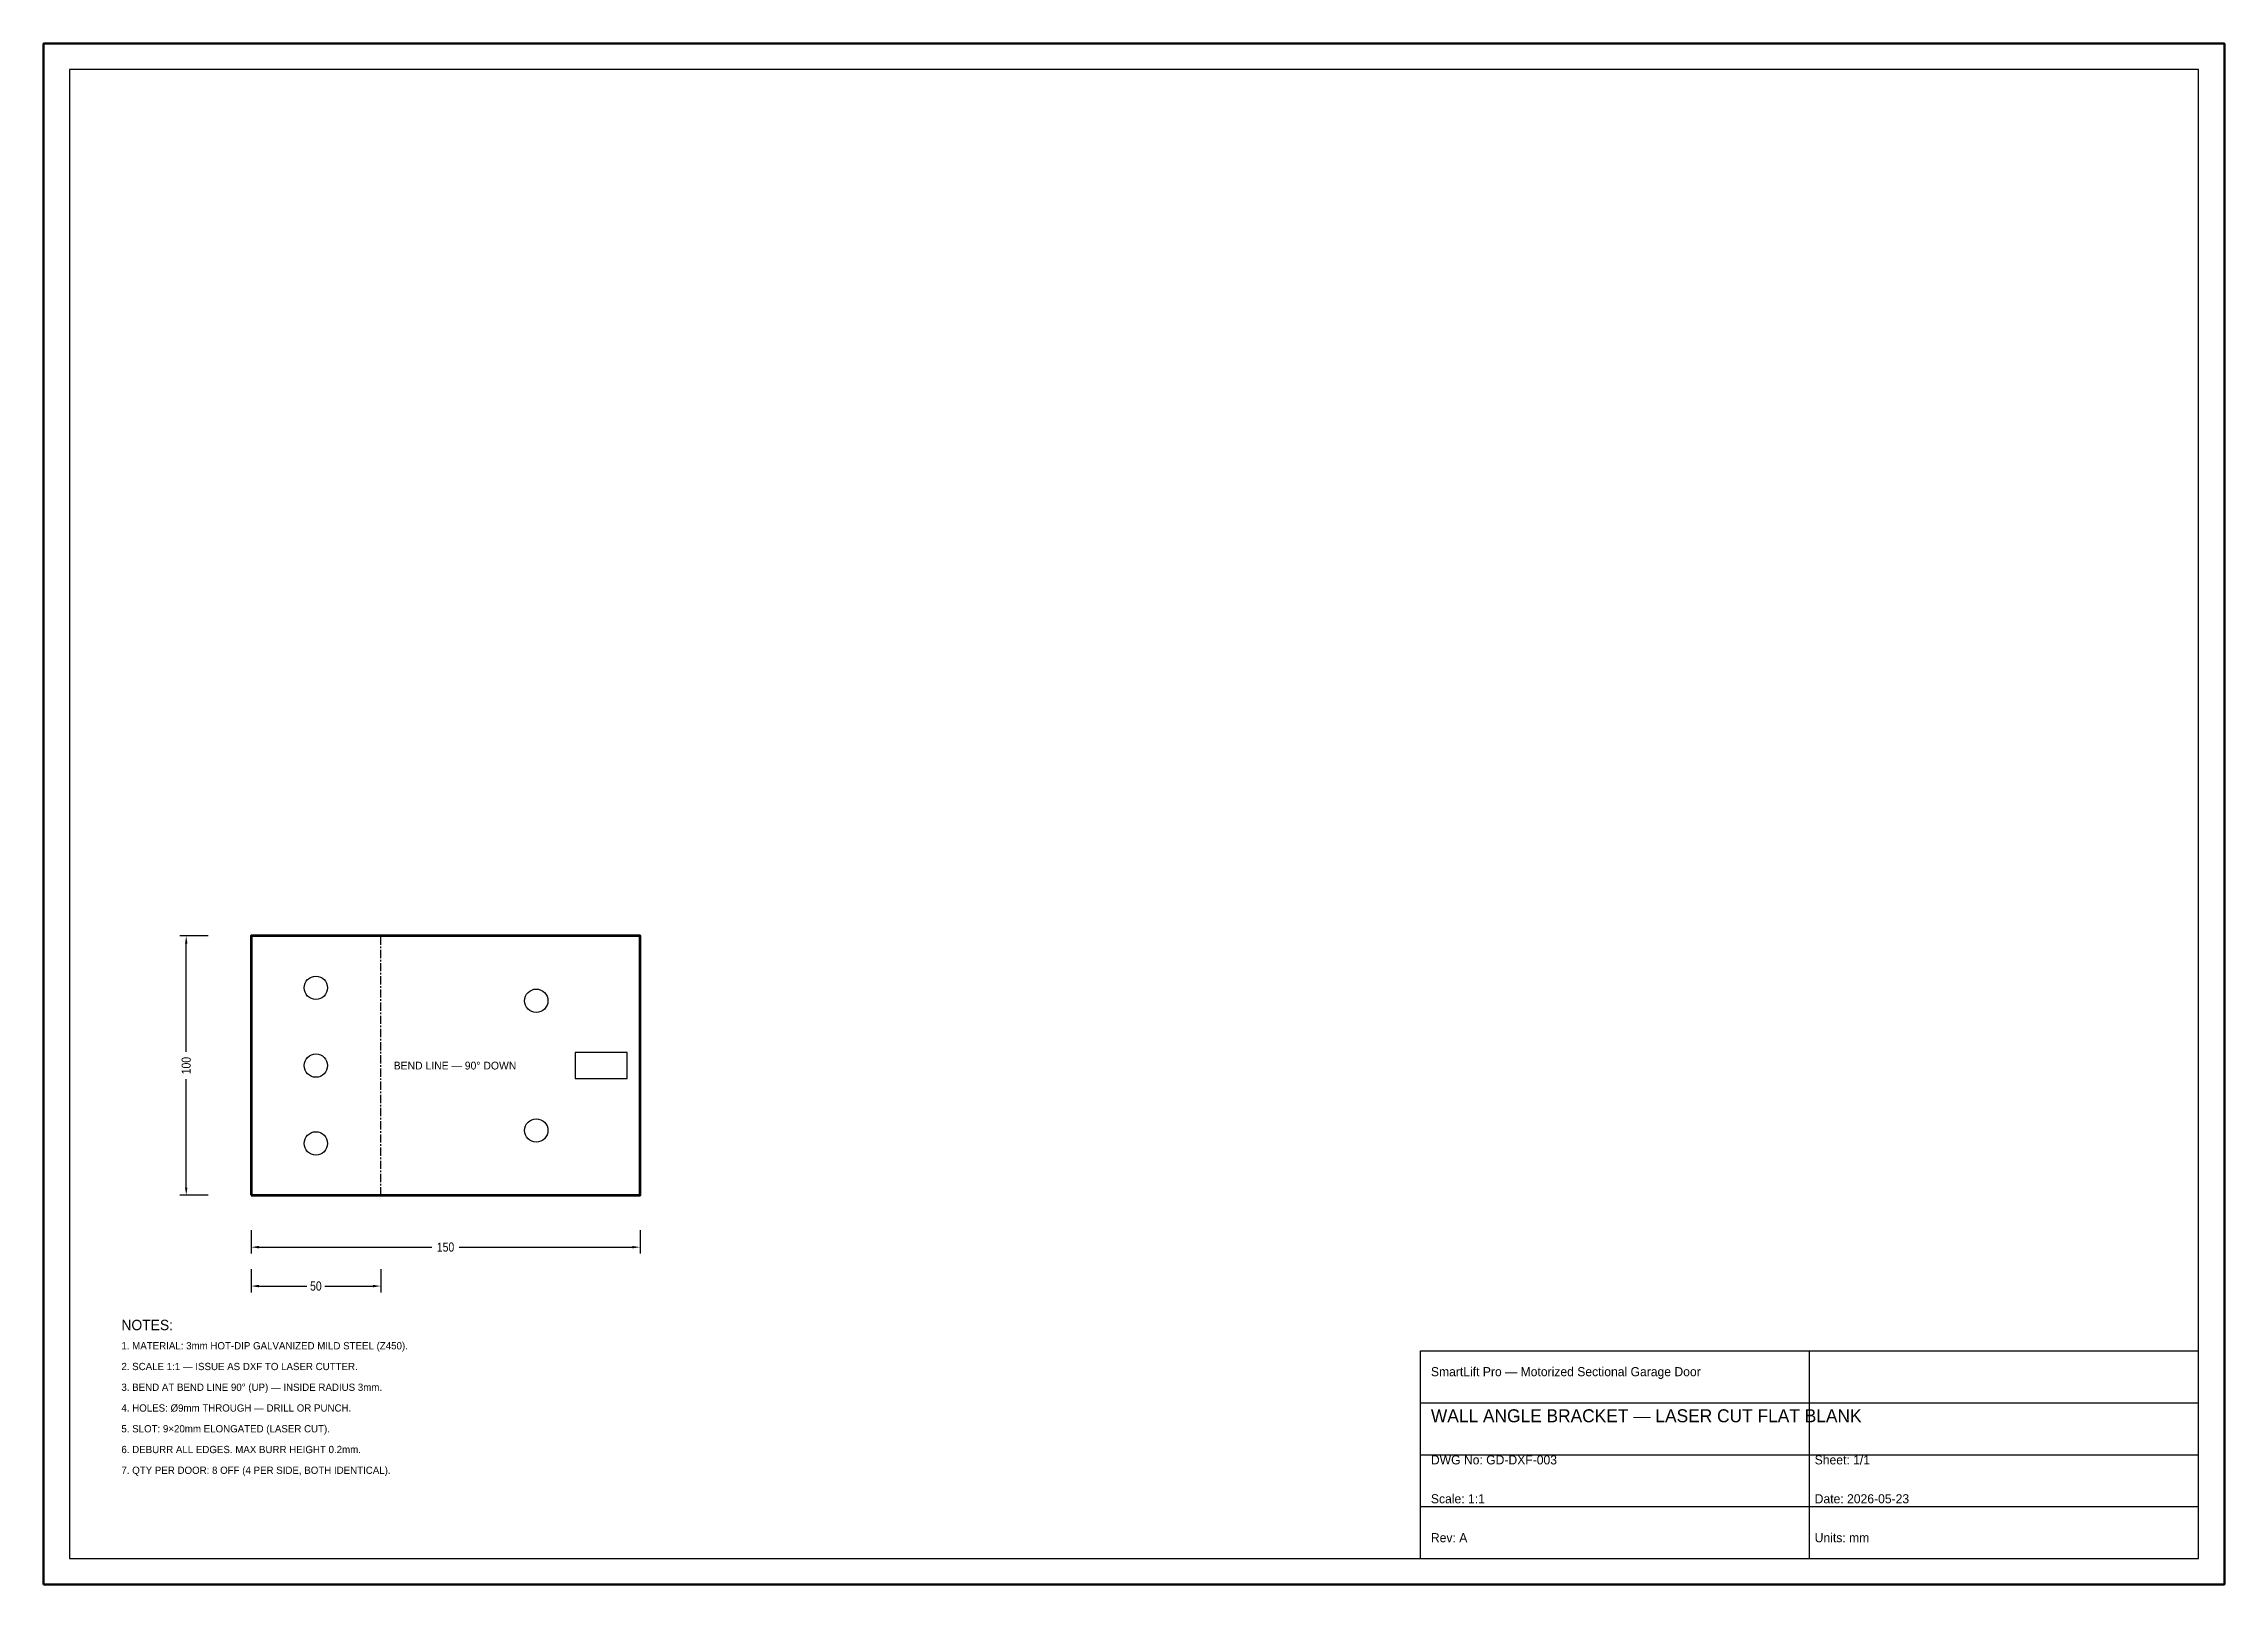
# Model space of a CAD drawing. Header units: millimetres. Extents: x 0 to 841, y 0 to 594.
import ezdxf
from ezdxf.enums import TextEntityAlignment as Align

# ---------------------------------------------------------------- set-up
doc = ezdxf.new("R2010")
doc.units = ezdxf.units.MM
doc.linetypes.add('CENTER', pattern=[5.08, 3.175, -0.635, 0.635, -0.635])
for name, color, linetype in [('CENTER', 1, 'CENTER'), ('DIM', 2, 'Continuous'), ('NOTES', 3, 'Continuous'), ('OUTLINE', 7, 'Continuous'), ('TITLE', 6, 'Continuous')]:
    doc.layers.add(name, color=color, linetype=linetype)
doc.styles.add('OpenSansCondensed-Light', font='OpenSansCondensed-Light.ttf')
doc.dimstyles.get("Standard").update_dxf_attribs({"dimtxt": 3.5, "dimasz": 3, "dimexe": 2.5, "dimexo": 1.5, "dimgap": 1, "dimtad": 1, "dimcen": 2.5, "dimazin": 3, "dimtfac": 1, "dimtmove": 0, "dimatfit": 3})

# ---------------------------------------------------------------- blocks, each defined once
blk = doc.blocks.new('_CLOSEDFILLED')
at = {"color": 0, "linetype": 'BYBLOCK'}
blk.add_solid([(-1, 0.16), (0, 0), (-1, -0.16)], dxfattribs=at)
blk = doc.blocks.new('*D1')
for p, q in [((80, 136.5), (80, 127.5)), ((230, 136.5), (230, 127.5)), ((83, 130), (149.75, 130)), ((160.25, 130), (227, 130))]:
    blk.add_line(p, q)
at = {"layer": 'Defpoints'}
for p in [(80, 138), (230, 138), (80, 130)]:
    blk.add_point(p, dxfattribs=at)
at = {"layer": 'DIM', "xscale": 3, "yscale": 3, "rotation": 180}
blk.add_blockref('_CLOSEDFILLED', (80, 130), dxfattribs=at)
at = {"layer": 'DIM', "xscale": 3, "yscale": 3}
blk.add_blockref('_CLOSEDFILLED', (230, 130), dxfattribs=at)
at = {"layer": 'DIM', "insert": (155, 130), "char_height": 3.5, "attachment_point": 5, "style": 'OpenSansCondensed-Light'}
blk.add_mtext('150', dxfattribs=at)
blk = doc.blocks.new('*D2')
for p, q in [((63.5, 250), (52.5, 250)), ((55, 205.25), (55, 247)), ((55, 153), (55, 194.75)), ((63.5, 150), (52.5, 150))]:
    blk.add_line(p, q)
at = {"layer": 'Defpoints'}
for p in [(65, 250), (55, 150), (65, 150)]:
    blk.add_point(p, dxfattribs=at)
at = {"layer": 'DIM', "xscale": 3, "yscale": 3}
for p, rotation in [((55, 250), 90), ((55, 150), 270)]:
    blk.add_blockref('_CLOSEDFILLED', p, dxfattribs=dict(at, rotation=rotation))
at = {"layer": 'DIM', "insert": (55, 200), "char_height": 3.5, "attachment_point": 5, "rotation": 90, "style": 'OpenSansCondensed-Light'}
blk.add_mtext('100', dxfattribs=at)
blk = doc.blocks.new('*D3')
for p, q in [((80, 121.5), (80, 112.5)), ((130, 121.5), (130, 112.5)), ((83, 115), (101.5, 115)), ((108.5, 115), (127, 115))]:
    blk.add_line(p, q)
at = {"layer": 'Defpoints'}
for p in [(80, 123), (130, 123), (80, 115)]:
    blk.add_point(p, dxfattribs=at)
at = {"layer": 'DIM', "xscale": 3, "yscale": 3, "rotation": 180}
blk.add_blockref('_CLOSEDFILLED', (80, 115), dxfattribs=at)
at = {"layer": 'DIM', "xscale": 3, "yscale": 3}
blk.add_blockref('_CLOSEDFILLED', (130, 115), dxfattribs=at)
at = {"layer": 'DIM', "insert": (105, 115), "char_height": 3.5, "attachment_point": 5, "style": 'OpenSansCondensed-Light'}
blk.add_mtext('50', dxfattribs=at)

msp = doc.modelspace()

# ---------------------------------------------------------------- linework, layer by layer
at = {"layer": 'CENTER'}
msp.add_line((130, 150), (130, 250), dxfattribs=at)
at = {"layer": 'OUTLINE', "lineweight": 70}
msp.add_lwpolyline([(80, 150), (230, 150), (230, 250), (80, 250), (80, 150)], dxfattribs=at)
at = {"layer": 'OUTLINE'}
msp.add_lwpolyline([(205, 195), (225, 195), (225, 205), (205, 205), (205, 195)], dxfattribs=at)
for centre in [(105, 230), (190, 225), (105, 200), (190, 175), (105, 170)]:
    msp.add_circle(centre, 4.5, dxfattribs=at)
at = {"layer": 'TITLE'}
for p, q in [((531, 90), (831, 90)), ((531, 10), (531, 90)), ((681, 10), (681, 90)), ((531, 70), (831, 70)), ((531, 50), (831, 50)), ((531, 30), (831, 30)), ((531, 10), (831, 10))]:
    msp.add_line(p, q, dxfattribs=at)
at = {"layer": 'TITLE', "lineweight": 50}
msp.add_lwpolyline([(0, 0), (841, 0), (841, 594), (0, 594), (0, 0)], dxfattribs=at)
at = {"layer": 'TITLE', "lineweight": 25}
msp.add_lwpolyline([(10, 10), (831, 10), (831, 584), (10, 584), (10, 10)], dxfattribs=at)

# ---------------------------------------------------------------- texts
at = {"layer": 'NOTES'}
for s, height, p in [('BEND LINE — 90° DOWN', 3, (135, 200)), ('NOTES:', 4, (30, 100)), ('1. MATERIAL: 3mm HOT-DIP GALVANIZED MILD STEEL (Z450).', 2.8, (30, 92)), ('2. SCALE 1:1 — ISSUE AS DXF TO LASER CUTTER.', 2.8, (30, 84)), ('3. BEND AT BEND LINE 90° (UP) — INSIDE RADIUS 3mm.', 2.8, (30, 76)), ('4. HOLES: Ø9mm THROUGH — DRILL OR PUNCH.', 2.8, (30, 68)), ('5. SLOT: 9×20mm ELONGATED (LASER CUT).', 2.8, (30, 60)), ('6. DEBURR ALL EDGES. MAX BURR HEIGHT 0.2mm.', 2.8, (30, 52)), ('7. QTY PER DOOR: 8 OFF (4 PER SIDE, BOTH IDENTICAL).', 2.8, (30, 44))]:
    msp.add_text(s, height=height, dxfattribs=at).set_placement(p, align=Align.MIDDLE_LEFT)
at = {"layer": 'TITLE'}
for s, height, p in [('SmartLift Pro — Motorized Sectional Garage Door', 3.5, (535, 82)), ('WALL ANGLE BRACKET — LASER CUT FLAT BLANK', 5, (535, 65)), ('DWG No: GD-DXF-003', 3.5, (535, 48)), ('Sheet: 1/1', 3.5, (683, 48)), ('Scale: 1:1', 3.5, (535, 33)), ('Date: 2026-05-23', 3.5, (683, 33)), ('Rev: A', 3.5, (535, 18)), ('Units: mm', 3.5, (683, 18))]:
    msp.add_text(s, height=height, dxfattribs=at).set_placement(p, align=Align.MIDDLE_LEFT)

# ---------------------------------------------------------------- dimensions: what is measured, and where the dimension line sits
at = {"layer": 'DIM'}
dim = msp.add_linear_dim(base=(55, 150), p1=(65, 150), p2=(65, 250), angle=90, dimstyle='Standard', dxfattribs=at)
dim.commit()
dim.dimension.update_dxf_attribs({"geometry": '*D2', "text_midpoint": (55, 200)})
for base, p1, p2, picture, middle in [((80, 130), (80, 138), (230, 138), '*D1', (155, 130)), ((80, 115), (80, 123), (130, 123), '*D3', (105, 115))]:
    dim = msp.add_linear_dim(base=base, p1=p1, p2=p2, dimstyle='Standard', dxfattribs=at)
    dim.commit()
    dim.dimension.update_dxf_attribs({"geometry": picture, "text_midpoint": middle})

doc.saveas('drawing.dxf')
